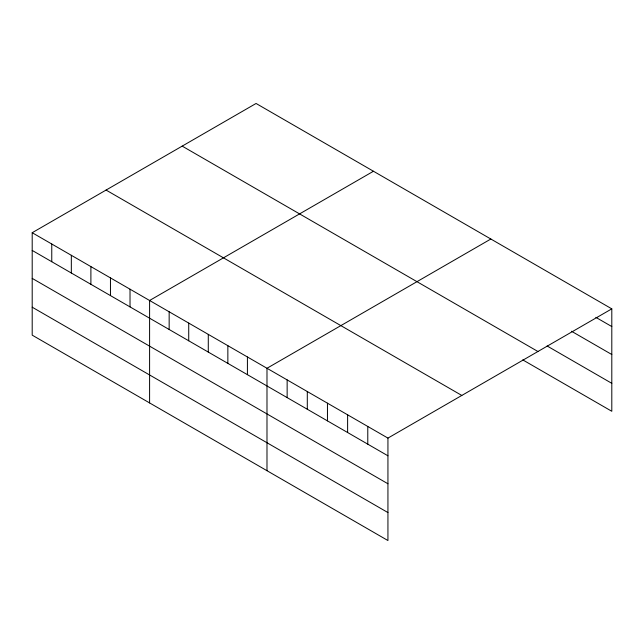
<?xml version="1.0" encoding="UTF-8"?>
<svg xmlns="http://www.w3.org/2000/svg" width="644" height="644" viewBox="0 0 644 644"><rect width="100%" height="100%" fill="white"/><g stroke="black" fill="none" stroke-linecap="round" stroke-linejoin="round"><path stroke-width="0.97" d="M32.2 232.717L387.938 438.097L387.938 540.533L32.2 335.146L32.2 232.717L256.062 103.467L611.8 308.854L611.8 411.283L522.767 359.883M373.456 171.248L149.593 300.49L149.593 402.927M490.849 239.021L266.986 368.271L266.986 470.7M387.938 438.097L611.8 308.854M595.845 317.339L611.8 326.556M571.486 331.241L611.8 354.514M547.126 345.981L611.8 383.325M182.188 146.124L537.925 351.503M106.075 190.069L461.812 395.448M32.2 250.419L387.938 455.799M32.2 278.377L387.938 483.765M32.2 307.188L387.938 512.568M367.78 426.465L367.78 444.167M347.615 414.825L347.615 432.526M327.458 403.184L327.458 420.886M307.301 391.544L307.301 409.246M287.144 379.912L287.144 397.614M247.417 356.977L247.417 374.679M227.855 345.675L227.855 363.377M208.286 334.381L208.286 352.083M188.724 323.087L188.724 340.789M169.155 311.793L169.155 329.495M130.024 289.196L130.024 306.898M110.462 277.902L110.462 295.604M90.893 266.608L90.893 284.31M71.331 255.306L71.331 273.016M51.761 244.012L51.761 261.714"/></g></svg>
